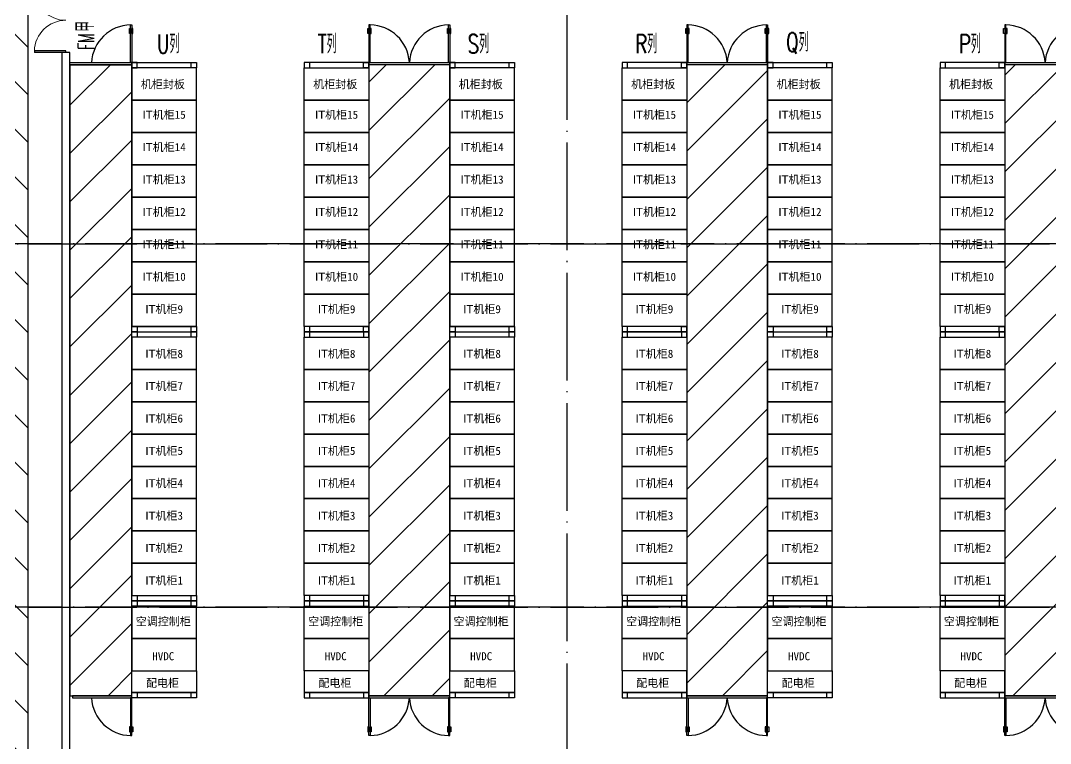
# Model space of a CAD drawing. Extents: x 758840 to 1108724, y -102573 to 143521.
# Drawn here: x 846398 to 865511, y 78156 to 91582 of the extents above; entities that cross this region are included whole.
import ezdxf
from ezdxf.xclip import XClip

# ---------------------------------------------------------------- set-up
doc = ezdxf.new("R2010")
doc.units = 0
doc.header["$LTSCALE"] = 1000
doc.header["$MEASUREMENT"] = 0
doc.linetypes.add('DOTE', pattern=[2.42, 2, -0.2, 0.02, -0.2])
for name, color, linetype in [('DOOR_FIRE', 4, 'Continuous'), ('DOOR_FIRE_TEXT', 7, 'Continuous'), ('DOTE', 8, 'DOTE'), ('TB-框架', 4, 'Continuous'), ('WALL-MOVE', 6, 'Continuous'), ('电缆沟', 2, 'Continuous'), ('编号图层', 7, 'Continuous'), ('钢盖板', 6, 'Continuous')]:
    doc.layers.add(name, color=color, linetype=linetype)
doc.styles.add('_TCH_DIM_T3', font='SIMPLEX', dxfattribs={"width": 0.705882, "bigfont": 'GBCBIG'})
doc.styles.add('_TCH_WINDOW', font='SIMPLEX.shx', dxfattribs={"width": 0.8, "height": 3.5, "bigfont": 'GBCBIG.shx'})
doc.styles.get("Standard").update_dxf_attribs({"font": 'gbenor.shx', "bigfont": 'gbcbig.shx'})

# ---------------------------------------------------------------- blocks, each defined once
blk = doc.blocks.new('A$C675A25EF')
at = {"layer": '钢盖板'}
h = blk.add_hatch(dxfattribs=at)
h.set_pattern_fill('ANSI31', color=8, scale=5000, style=0)
h.set_pattern_definition([(45, (-316780.8, -189325), (-441.94174, 441.94174), [])])
h.paths.add_polyline_path([(56721, -23142), (62139, -23142), (62139, -23542), (56721, -23542)], flags=16)
h.paths.add_polyline_path([(62839, -23142), (171003, -23142), (171003, -23542), (62839, -23542)], flags=16)
h.paths.add_polyline_path([(171703, -23142), (177121, -23142), (177121, -23542), (171703, -23542)], flags=16)
h.paths.add_polyline_path([(177121, -47842), (177821, -47842), (177821, -24642), (178221, -24242), (211693, -24242), (211693, -25342), (211993, -25342), (211993, -24242), (216517, -24242), (216517, -25342), (216817, -25342), (216817, -24242), (216811, -24242), (216811, -23542), (177821, -23542), (177821, -23142), (216817, -23142), (216817, -21342), (216517, -21342), (216517, -22442), (211993, -22442), (211993, -21342), (211693, -21342), (211693, -22442), (192142, -22442), (192142, -21542), (194494, -21542), (194494, -20942), (184492, -20942), (184492, -21542), (185342, -21542), (185342, -22442), (169651, -22442), (169651, -21542), (171703, -21542), (171703, -20939), (161803, -20939), (161803, -21542), (162851, -21542), (162851, -22442), (143449, -22442), (143449, -21342), (143149, -21342), (143149, -22442), (138625, -22442), (138625, -21342), (138325, -21342), (138325, -22442), (95517, -22442), (95517, -21342), (95217, -21342), (95217, -22442), (90693, -22442), (90693, -21342), (90393, -21342), (90393, -22442), (70991, -22442), (70991, -21542), (72039, -21542), (72039, -20942), (62141, -20942), (62141, -21542), (64191, -21542), (64191, -22442), (48501, -22442), (48501, -21542), (49351, -21542), (49351, -20942), (39351, -20942), (39351, -21542), (41701, -21542), (41701, -22442), (22149, -22442), (22149, -21342), (21849, -21342), (21849, -22442), (17325, -22442), (17325, -21342), (17025, -21342), (17025, -22442), (17031, -22442), (17031, -23142), (56021, -23142), (56021, -23542), (17025, -23542), (17025, -25342), (17325, -25342), (17325, -24242), (21849, -24242), (21849, -25342), (22149, -25342), (22149, -24242), (55621, -24241), (56021, -24642), (56021, -47872), (56721, -47876), (56721, -24643), (57121, -24242), (64191, -24242), (64191, -25142), (62141, -25142), (62141, -25742), (72041, -25742), (72041, -25142), (70991, -25142), (70991, -24242), (90393, -24242), (90393, -25342), (90693, -25342), (90693, -24242), (95217, -24242), (95217, -25342), (95517, -25342), (95517, -24242), (138325, -24242), (138325, -25342), (138625, -25342), (138625, -24242), (143149, -24242), (143149, -25342), (143449, -25342), (143449, -24242), (162851, -24242), (162851, -25142), (161803, -25142), (161803, -25742), (171703, -25742), (171703, -25142), (169651, -25142), (169651, -24242), (176721, -24241), (177121, -24642)])
h.paths.add_polyline_path([(111433, -23142), (122409, -23142), (122409, -22442), (111433, -22442)], flags=16)
h.paths.add_polyline_path([(111433, -24242), (122409, -24242), (122409, -23542), (111433, -23542)], flags=16)
at = {"layer": '钢盖板', "color": 8}
blk.add_lwpolyline([(56721, -47874), (56721, -24242), (90391, -24242), (90391, -25342), (90691, -25342), (90691, -24242), (95211, -24242), (95211, -25342), (95511, -25342), (95511, -24242), (111433, -24242)], dxfattribs=at)
blk = doc.blocks.new('dlg')
at = {"layer": '电缆沟'}
blk.add_line((650986, 188147), (650986, 164915), dxfattribs=at)
blk = doc.blocks.new('TB-15Rack-U')
at = {"layer": 'TB-框架', "ltscale": 5}
h = blk.add_hatch(dxfattribs=at)
h.set_pattern_fill('ANSI31', color=254, scale=400)
h.set_pattern_definition([(45, (-795663, -79037.5), (-449.0128, 449.0128), [])])
h.paths.add_polyline_path([(1200, 40), (2700, 40), (2700, 11760), (1200, 11760)])
at = {"layer": 'TB-框架', "color": 3}
for p, q in [((3900, 6900), (2700, 6900)), ((2700, 6900), (2800, 6900)), ((2700, 6800), (2700, 6900)), ((2800, 6900), (2800, 6800)), ((3800, 6900), (3900, 6900)), ((3800, 6800), (3800, 6900)), ((3900, 6900), (3900, 6800)), ((2800, 6800), (2700, 6800)), ((2800, 6800), (3800, 6800)), ((2800, 6800), (3800, 6800)), ((3900, 6800), (3800, 6800))]:
    blk.add_line(p, q, dxfattribs=at)
for points in [[(1200, 12341), (1180, 12341), (1180, 12430), (1200, 12430)], [(1200, 11800), (1223, 11800), (1223, 12500), (1200, 12500)], [(1223, 12341), (1243, 12341), (1243, 12430), (1223, 12430)], [(2677, 12341), (2657, 12341), (2657, 12430), (2677, 12430)], [(2700, 11800), (2677, 11800), (2677, 12500), (2700, 12500)], [(2700, 12341), (2720, 12341), (2720, 12430), (2700, 12430)], [(0, 11700), (1200, 11700), (1200, 11800), (0, 11800)], [(0, 11700), (100, 11700), (100, 11800), (0, 11800)], [(0, 11700), (1200, 11700), (1200, 11100), (0, 11100)], [(1100, 11800), (1200, 11800), (1200, 11700), (1100, 11700)], [(1200, 11800), (2700, 11800), (2700, 11760), (1200, 11760)], [(1200, 40), (2700, 40), (2700, 11760), (1200, 11760)], [(3900, 11700), (2700, 11700), (2700, 11800), (3900, 11800)], [(2800, 11800), (2700, 11800), (2700, 11700), (2800, 11700)], [(3900, 11700), (2700, 11700), (2700, 11100), (3900, 11100)], [(3900, 11700), (3800, 11700), (3800, 11800), (3900, 11800)], [(0, 11100), (1200, 11100), (1200, 10500), (0, 10500)], [(3900, 11100), (2700, 11100), (2700, 10500), (3900, 10500)], [(0, 10500), (1200, 10500), (1200, 9900), (0, 9900)], [(3900, 10500), (2700, 10500), (2700, 9900), (3900, 9900)], [(0, 9900), (1200, 9900), (1200, 9300), (0, 9300)], [(3900, 9900), (2700, 9900), (2700, 9300), (3900, 9300)], [(0, 9300), (1200, 9300), (1200, 8700), (0, 8700)], [(3900, 9300), (2700, 9300), (2700, 8700), (3900, 8700)], [(0, 8700), (1200, 8700), (1200, 8100), (0, 8100)], [(3900, 8700), (2700, 8700), (2700, 8100), (3900, 8100)], [(0, 8100), (1200, 8100), (1200, 7500), (0, 7500)], [(3900, 8100), (2700, 8100), (2700, 7500), (3900, 7500)], [(0, 7500), (1200, 7500), (1200, 6900), (0, 6900)], [(3900, 7500), (2700, 7500), (2700, 6900), (3900, 6900)], [(0, 6800), (1200, 6800), (1200, 6900), (0, 6900)], [(0, 6800), (100, 6800), (100, 6900), (0, 6900)], [(1100, 6900), (1200, 6900), (1200, 6800), (1100, 6800)], [(100, 6800), (0, 6800), (0, 6700), (100, 6700)], [(0, 6700), (1200, 6700), (1200, 6800), (0, 6800)], [(0, 6700), (1200, 6700), (1200, 6100), (0, 6100)], [(1200, 6800), (1100, 6800), (1100, 6700), (1200, 6700)], [(2700, 6800), (2800, 6800), (2800, 6700), (2700, 6700)], [(3900, 6700), (2700, 6700), (2700, 6100), (3900, 6100)], [(3800, 6800), (3900, 6800), (3900, 6700), (3800, 6700)], [(0, 6100), (1200, 6100), (1200, 5500), (0, 5500)], [(3900, 6100), (2700, 6100), (2700, 5500), (3900, 5500)], [(0, 5500), (1200, 5500), (1200, 4900), (0, 4900)], [(3900, 5500), (2700, 5500), (2700, 4900), (3900, 4900)], [(0, 4900), (1200, 4900), (1200, 4300), (0, 4300)], [(3900, 4900), (2700, 4900), (2700, 4300), (3900, 4300)], [(0, 4300), (1200, 4300), (1200, 3700), (0, 3700)], [(3900, 4300), (2700, 4300), (2700, 3700), (3900, 3700)], [(0, 3700), (1200, 3700), (1200, 3100), (0, 3100)], [(3900, 3700), (2700, 3700), (2700, 3100), (3900, 3100)], [(0, 3100), (1200, 3100), (1200, 2500), (0, 2500)], [(3900, 3100), (2700, 3100), (2700, 2500), (3900, 2500)], [(0, 2500), (1200, 2500), (1200, 1900), (0, 1900)], [(3900, 2500), (2700, 2500), (2700, 1900), (3900, 1900)], [(100, 1900), (0, 1900), (0, 1800), (100, 1800)], [(0, 1800), (1200, 1800), (1200, 1900), (0, 1900)], [(100, 1800), (0, 1800), (0, 1700), (100, 1700)], [(0, 1700), (1200, 1700), (1200, 1800), (0, 1800)], [(1200, 1900), (1100, 1900), (1100, 1800), (1200, 1800)], [(1200, 1800), (1100, 1800), (1100, 1700), (1200, 1700)], [(2700, 1900), (2800, 1900), (2800, 1800), (2700, 1800)], [(3900, 1800), (2700, 1800), (2700, 1900), (3900, 1900)], [(2700, 1800), (2800, 1800), (2800, 1700), (2700, 1700)], [(3900, 1700), (2700, 1700), (2700, 1800), (3900, 1800)], [(3800, 1900), (3900, 1900), (3900, 1800), (3800, 1800)], [(3800, 1800), (3900, 1800), (3900, 1700), (3800, 1700)], [(0, 1700), (1200, 1700), (1200, 1100), (0, 1100)], [(3900, 1700), (2700, 1700), (2700, 1100), (3900, 1100)], [(0, 1100), (1200, 1100), (1200, 500), (0, 500)], [(3900, 1100), (2700, 1100), (2700, 500), (3900, 500)], [(1200, 500), (0, 500), (0, 100), (1200, 100)], [(2700, 500), (3900, 500), (3900, 100), (2700, 100)], [(100, 100), (0, 100), (0, 0), (100, 0)], [(0, 0), (1200, 0), (1200, 100), (0, 100)], [(1200, 100), (1100, 100), (1100, 0), (1200, 0)], [(1200, 0), (2700, 0), (2700, 40), (1200, 40)], [(1200, 0), (1223, 0), (1223, -700), (1200, -700)], [(2700, 0), (2677, 0), (2677, -700), (2700, -700)], [(2700, 100), (2800, 100), (2800, 0), (2700, 0)], [(3900, 0), (2700, 0), (2700, 100), (3900, 100)], [(3800, 100), (3900, 100), (3900, 0), (3800, 0)], [(1200, -541), (1180, -541), (1180, -630), (1200, -630)], [(1223, -541), (1243, -541), (1243, -630), (1223, -630)], [(2677, -541), (2657, -541), (2657, -630), (2677, -630)], [(2700, -541), (2720, -541), (2720, -630), (2700, -630)]]:
    blk.add_lwpolyline(points, close=True, dxfattribs=at)
for centre, start, end in [((1211, 11760), 3.2002, 89.0466), ((2689, 11760), 90.9452, 176.9194), ((2689, 40), 183.0806, 269.0548), ((1211, 40), 270.9534, 356.7998)]:
    blk.add_arc(centre, 740, start, end, dxfattribs=at)
at = {"layer": 'TB-框架', "color": 8, "lineweight": 5, "ltscale": 5, "char_height": 150, "width": 1200, "attachment_point": 5}
for s, insert in [('{\\fKaiTi_GB2312|b0|i0|c134|p49;机柜封板}', (575, 11388)), ('{\\fKaiTi_GB2312|b0|i0|c134|p49;机柜封板}', (3275, 11388)), ('{\\fArial|b0|i0|c134|p34;IT\\fKaiTi|b0|i0|c134|p49;机柜15}', (600, 10823)), ('{\\fArial|b0|i0|c134|p34;IT\\fKaiTi|b0|i0|c134|p49;机柜15}', (3300, 10823)), ('{\\fArial|b0|i0|c134|p34;IT\\fKaiTi|b0|i0|c134|p49;机柜14}', (600, 10221)), ('{\\fArial|b0|i0|c134|p34;IT\\fKaiTi|b0|i0|c134|p49;机柜14}', (3300, 10221)), ('{\\fArial|b0|i0|c134|p34;IT\\fKaiTi|b0|i0|c134|p49;机柜13}', (600, 9619)), ('{\\fArial|b0|i0|c134|p34;IT\\fKaiTi|b0|i0|c134|p49;机柜13}', (3300, 9619)), ('{\\fArial|b0|i0|c134|p34;IT\\fKaiTi|b0|i0|c134|p49;机柜12}', (600, 9017)), ('{\\fArial|b0|i0|c134|p34;IT\\fKaiTi|b0|i0|c134|p49;机柜12}', (3300, 9017)), ('{\\fArial|b0|i0|c134|p34;IT\\fKaiTi|b0|i0|c134|p49;机柜11}', (600, 8415)), ('{\\fArial|b0|i0|c134|p34;IT\\fKaiTi|b0|i0|c134|p49;机柜11}', (3300, 8415)), ('{\\fArial|b0|i0|c134|p34;IT\\fKaiTi|b0|i0|c134|p49;机柜10}', (600, 7813)), ('{\\fArial|b0|i0|c134|p34;IT\\fKaiTi|b0|i0|c134|p49;机柜10}', (3300, 7813)), ('{\\fArial|b0|i0|c134|p34;IT\\fKaiTi|b0|i0|c134|p49;机柜9}', (600, 7211)), ('{\\fArial|b0|i0|c134|p34;IT\\fKaiTi|b0|i0|c134|p49;机柜9}', (3300, 7211)), ('{\\fArial|b0|i0|c0|p34;IT\\fKaiTi|b0|i0|c134|p49;机柜8}', (600, 6383)), ('{\\fArial|b0|i0|c0|p34;IT\\fKaiTi|b0|i0|c134|p49;机柜8}', (3300, 6383)), ('{\\fArial|b0|i0|c0|p34;IT\\fKaiTi|b0|i0|c134|p49;机柜7}', (600, 5783)), ('{\\fArial|b0|i0|c0|p34;IT\\fKaiTi|b0|i0|c134|p49;机柜7}', (3300, 5783)), ('{\\fArial|b0|i0|c0|p34;IT\\fKaiTi|b0|i0|c134|p49;机柜6}', (600, 5181)), ('{\\fArial|b0|i0|c0|p34;IT\\fKaiTi|b0|i0|c134|p49;机柜6}', (3300, 5181)), ('{\\fArial|b0|i0|c0|p34;IT\\fKaiTi|b0|i0|c134|p49;机柜5}', (600, 4579)), ('{\\fArial|b0|i0|c0|p34;IT\\fKaiTi|b0|i0|c134|p49;机柜5}', (3300, 4579)), ('{\\fArial|b0|i0|c0|p34;IT\\fKaiTi|b0|i0|c134|p49;机柜4}', (600, 3977)), ('{\\fArial|b0|i0|c0|p34;IT\\fKaiTi|b0|i0|c134|p49;机柜4}', (3300, 3977)), ('{\\fArial|b0|i0|c0|p34;IT\\fKaiTi|b0|i0|c134|p49;机柜3}', (600, 3375)), ('{\\fArial|b0|i0|c0|p34;IT\\fKaiTi|b0|i0|c134|p49;机柜3}', (3300, 3375)), ('{\\fArial|b0|i0|c0|p34;IT\\fKaiTi|b0|i0|c134|p49;机柜2}', (600, 2773)), ('{\\fArial|b0|i0|c0|p34;IT\\fKaiTi|b0|i0|c134|p49;机柜2}', (3300, 2773)), ('{\\fArial|b0|i0|c0|p34;IT\\fKaiTi|b0|i0|c134|p49;机柜1}', (600, 2171)), ('{\\fArial|b0|i0|c0|p34;IT\\fKaiTi|b0|i0|c134|p49;机柜1}', (3300, 2171)), ('{\\fKaiTi|b0|i0|c134|p49;空调控制柜}', (583, 1411)), ('{\\fKaiTi|b0|i0|c134|p49;空调控制柜}', (3283, 1411)), ('{\\fKaiTi|b0|i0|c134|p49;HVDC}', (583, 772)), ('{\\fKaiTi|b0|i0|c134|p49;HVDC}', (3283, 772)), ('{\\fKaiTi|b0|i0|c134|p49;配电柜}', (568, 268)), ('{\\fKaiTi|b0|i0|c134|p49;配电柜}', (3268, 268))]:
    blk.add_mtext(s, dxfattribs=dict(at, insert=insert))
blk = doc.blocks.new('TB-15Rack-UL')
at = {"layer": 'TB-框架', "ltscale": 5}
h = blk.add_hatch(dxfattribs=at)
h.set_pattern_fill('ANSI31', color=254, scale=400)
h.set_pattern_definition([(45, (-743434.3, -90837.5), (-449.0128, 449.0128), [])])
h.paths.add_polyline_path([(-50, -11760), (1100, -11760), (1100, -40), (-50, -40)])
at = {"layer": 'TB-框架', "color": 3}
for p, q in [((-50, -40), (1100, -40)), ((2300, -4900), (1100, -4900)), ((1100, -4900), (1200, -4900)), ((1100, -5000), (1100, -4900)), ((1200, -4900), (1200, -5000)), ((2200, -4900), (2300, -4900)), ((2200, -5000), (2200, -4900)), ((2300, -4900), (2300, -5000)), ((1200, -5000), (1100, -5000)), ((1200, -5000), (2200, -5000)), ((1200, -5000), (2200, -5000)), ((2300, -5000), (2200, -5000)), ((0, -11760), (1100, -11760))]:
    blk.add_line(p, q, dxfattribs=at)
for points in [[(1077, 541), (1057, 541), (1057, 630), (1077, 630)], [(1100, 0), (1077, 0), (1077, 700), (1100, 700)], [(1100, 541), (1120, 541), (1120, 630), (1100, 630)], [(-50, 0), (1100, 0), (1100, -40), (-50, -40)], [(-50, -11760), (1100, -11760), (1100, -40), (-50, -40)], [(2300, -100), (1100, -100), (1100, 0), (2300, 0)], [(1200, 0), (1100, 0), (1100, -100), (1200, -100)], [(2300, -100), (1100, -100), (1100, -700), (2300, -700)], [(2300, -100), (2200, -100), (2200, 0), (2300, 0)], [(2300, -700), (1100, -700), (1100, -1300), (2300, -1300)], [(2300, -1300), (1100, -1300), (1100, -1900), (2300, -1900)], [(2300, -1900), (1100, -1900), (1100, -2500), (2300, -2500)], [(2300, -2500), (1100, -2500), (1100, -3100), (2300, -3100)], [(2300, -3100), (1100, -3100), (1100, -3700), (2300, -3700)], [(2300, -3700), (1100, -3700), (1100, -4300), (2300, -4300)], [(2300, -4300), (1100, -4300), (1100, -4900), (2300, -4900)], [(1100, -5000), (1200, -5000), (1200, -5100), (1100, -5100)], [(2300, -5100), (1100, -5100), (1100, -5700), (2300, -5700)], [(2200, -5000), (2300, -5000), (2300, -5100), (2200, -5100)], [(2300, -5700), (1100, -5700), (1100, -6300), (2300, -6300)], [(2300, -6300), (1100, -6300), (1100, -6900), (2300, -6900)], [(2300, -6900), (1100, -6900), (1100, -7500), (2300, -7500)], [(2300, -7500), (1100, -7500), (1100, -8100), (2300, -8100)], [(2300, -8100), (1100, -8100), (1100, -8700), (2300, -8700)], [(2300, -8700), (1100, -8700), (1100, -9300), (2300, -9300)], [(2300, -9300), (1100, -9300), (1100, -9900), (2300, -9900)], [(1100, -9900), (1200, -9900), (1200, -10000), (1100, -10000)], [(2300, -10000), (1100, -10000), (1100, -9900), (2300, -9900)], [(2200, -9900), (2300, -9900), (2300, -10000), (2200, -10000)], [(1100, -10000), (1200, -10000), (1200, -10100), (1100, -10100)], [(2300, -10100), (1100, -10100), (1100, -10000), (2300, -10000)], [(2300, -10100), (1100, -10100), (1100, -10700), (2300, -10700)], [(2200, -10000), (2300, -10000), (2300, -10100), (2200, -10100)], [(2300, -10700), (1100, -10700), (1100, -11300), (2300, -11300)], [(1100, -11300), (2300, -11300), (2300, -11700), (1100, -11700)], [(0, -11800), (1100, -11800), (1100, -11760), (0, -11760)], [(1100, -11800), (1077, -11800), (1077, -12500), (1100, -12500)], [(1100, -11700), (1200, -11700), (1200, -11800), (1100, -11800)], [(2300, -11800), (1100, -11800), (1100, -11700), (2300, -11700)], [(2200, -11700), (2300, -11700), (2300, -11800), (2200, -11800)], [(1077, -12341), (1057, -12341), (1057, -12430), (1077, -12430)], [(1100, -12341), (1120, -12341), (1120, -12430), (1100, -12430)]]:
    blk.add_lwpolyline(points, close=True, dxfattribs=at)
for centre, start, end in [((1089, -40), 90.9452, 176.9194), ((1089, -11760), 183.0806, 269.0548)]:
    blk.add_arc(centre, 740, start, end, dxfattribs=at)
at = {"layer": 'TB-框架', "color": 8, "lineweight": 5, "ltscale": 5, "char_height": 150, "width": 1200, "attachment_point": 5}
for s, insert in [('{\\fKaiTi_GB2312|b0|i0|c134|p49;机柜封板}', (1675, -412)), ('{\\fArial|b0|i0|c134|p34;IT\\fKaiTi|b0|i0|c134|p49;机柜15}', (1700, -977)), ('{\\fArial|b0|i0|c134|p34;IT\\fKaiTi|b0|i0|c134|p49;机柜14}', (1700, -1579)), ('{\\fArial|b0|i0|c134|p34;IT\\fKaiTi|b0|i0|c134|p49;机柜13}', (1700, -2181)), ('{\\fArial|b0|i0|c134|p34;IT\\fKaiTi|b0|i0|c134|p49;机柜12}', (1700, -2783)), ('{\\fArial|b0|i0|c134|p34;IT\\fKaiTi|b0|i0|c134|p49;机柜11}', (1700, -3385)), ('{\\fArial|b0|i0|c134|p34;IT\\fKaiTi|b0|i0|c134|p49;机柜10}', (1700, -3987)), ('{\\fArial|b0|i0|c134|p34;IT\\fKaiTi|b0|i0|c134|p49;机柜9}', (1700, -4589)), ('{\\fArial|b0|i0|c0|p34;IT\\fKaiTi|b0|i0|c134|p49;机柜8}', (1700, -5417)), ('{\\fArial|b0|i0|c0|p34;IT\\fKaiTi|b0|i0|c134|p49;机柜7}', (1700, -6017)), ('{\\fArial|b0|i0|c0|p34;IT\\fKaiTi|b0|i0|c134|p49;机柜6}', (1700, -6619)), ('{\\fArial|b0|i0|c0|p34;IT\\fKaiTi|b0|i0|c134|p49;机柜5}', (1700, -7221)), ('{\\fArial|b0|i0|c0|p34;IT\\fKaiTi|b0|i0|c134|p49;机柜4}', (1700, -7823)), ('{\\fArial|b0|i0|c0|p34;IT\\fKaiTi|b0|i0|c134|p49;机柜3}', (1700, -8425)), ('{\\fArial|b0|i0|c0|p34;IT\\fKaiTi|b0|i0|c134|p49;机柜2}', (1700, -9027)), ('{\\fArial|b0|i0|c0|p34;IT\\fKaiTi|b0|i0|c134|p49;机柜1}', (1700, -9629)), ('{\\fKaiTi|b0|i0|c134|p49;空调控制柜}', (1683, -10389)), ('{\\fKaiTi|b0|i0|c134|p49;HVDC}', (1683, -11028)), ('{\\fKaiTi|b0|i0|c134|p49;配电柜}', (1668, -11532))]:
    blk.add_mtext(s, dxfattribs=dict(at, insert=insert))
blk = doc.blocks.new('$DorLib2D$00000002')
for p, q in [((-0.5, 0), (-0.5, 0.4875)), ((-0.475, 0.4875), (-0.5, 0.4875)), ((-0.475, 0), (-0.475, 0.4875)), ((0.475, 0), (0.475, 0.4875)), ((0.475, 0.4875), (0.5, 0.4875)), ((0.5, 0), (0.5, 0.4875)), ((-0.5, 0), (-0.475, 0)), ((0.5, 0), (0.475, 0))]:
    blk.add_line(p, q)
at = {"lineweight": 13}
for centre, start, end in [((-0.4875, 0), 0, 88.53072), ((0.4875, 0), 91.46928, 180)]:
    blk.add_arc(centre, 0.4875, start, end, dxfattribs=at)

msp = doc.modelspace()

# ---------------------------------------------------------------- linework, layer by layer
at = {"layer": 'DOTE'}
for p, q in [((856533.02, 103837.52), (856533.02, 34437.52)), ((771533.02, 87437.52), (914933.02, 87437.52)), ((914933.02, 87437.52), (775066.25, 87437.52)), ((771533.02, 80687.52), (914933.02, 80687.52)), ((914933.02, 80687.52), (775066.25, 80687.52))]:
    msp.add_line(p, q, dxfattribs=at)
at = {"layer": 'WALL-MOVE'}
for p, q in [((847313.02, 90987.52), (847163.02, 90987.52)), ((847163.02, 90987.52), (847163.02, 77487.52)), ((847313.02, 77537.52), (847313.02, 90987.52))]:
    msp.add_line(p, q, dxfattribs=at)

# ---------------------------------------------------------------- block references
at = {"layer": 'DOOR_FIRE', "xscale": 1200, "yscale": 1200, "zscale": 150, "rotation": 90}
msp.add_blockref('$DorLib2D$00000002', (847238.02, 91587.52), dxfattribs=at)
at = {"layer": 'TB-框架', "color": 254}
msp.add_blockref('TB-15Rack-UL', (847363.02, 90802.52), dxfattribs=at)
at = {"layer": 'TB-框架'}
for p in [(851663.02, 79002.52), (857563.02, 79002.52), (863463.02, 79002.52)]:
    msp.add_blockref('TB-15Rack-U', p, dxfattribs=at)
at = {"layer": '电缆沟', "color": 250}
ref = msp.add_blockref('dlg', (195546.85, -94487.22), dxfattribs=at)
XClip(ref).set_block_clipping_path([(593286.1732931416, 142691.8646106179), (716986.1733082433, 211143.5433225089)])
at = {"layer": '钢盖板', "color": 8}
ref = msp.add_blockref('A$C675A25EF', (789811.69, 45785.61), dxfattribs=dict(at, xscale=-1, rotation=180))
XClip(ref).set_block_clipping_path([(-928.670863559, -70942.9526504109), (122721.3291515426, 2298.0898296545)])

# ---------------------------------------------------------------- texts
at = {"layer": 'DOOR_FIRE_TEXT', "style": '_TCH_WINDOW'}
for s, height, width, p in [('甲', 337.59, 0.8, (847763.02, 91377.22)), ('FM', 297.5, 0.564706, (847763.02, 91041.22))]:
    msp.add_text(s, height=height, rotation=90, dxfattribs=dict(at, width=width)).set_placement(p)
at = {"layer": '编号图层', "color": 8, "style": '_TCH_DIM_T3', "width": 0.705882}
for s, p in [('Q列', (860604.76, 91006.7)), ('U列', (848927.2, 90974.63)), ('T列', (851907.87, 90974.63)), ('S列', (854695.42, 90974.63)), ('R列', (857804.76, 90974.63)), ('P列', (863810.98, 90974.63))]:
    msp.add_text(s, height=350, dxfattribs=at).set_placement(p)

doc.saveas('drawing.dxf')
